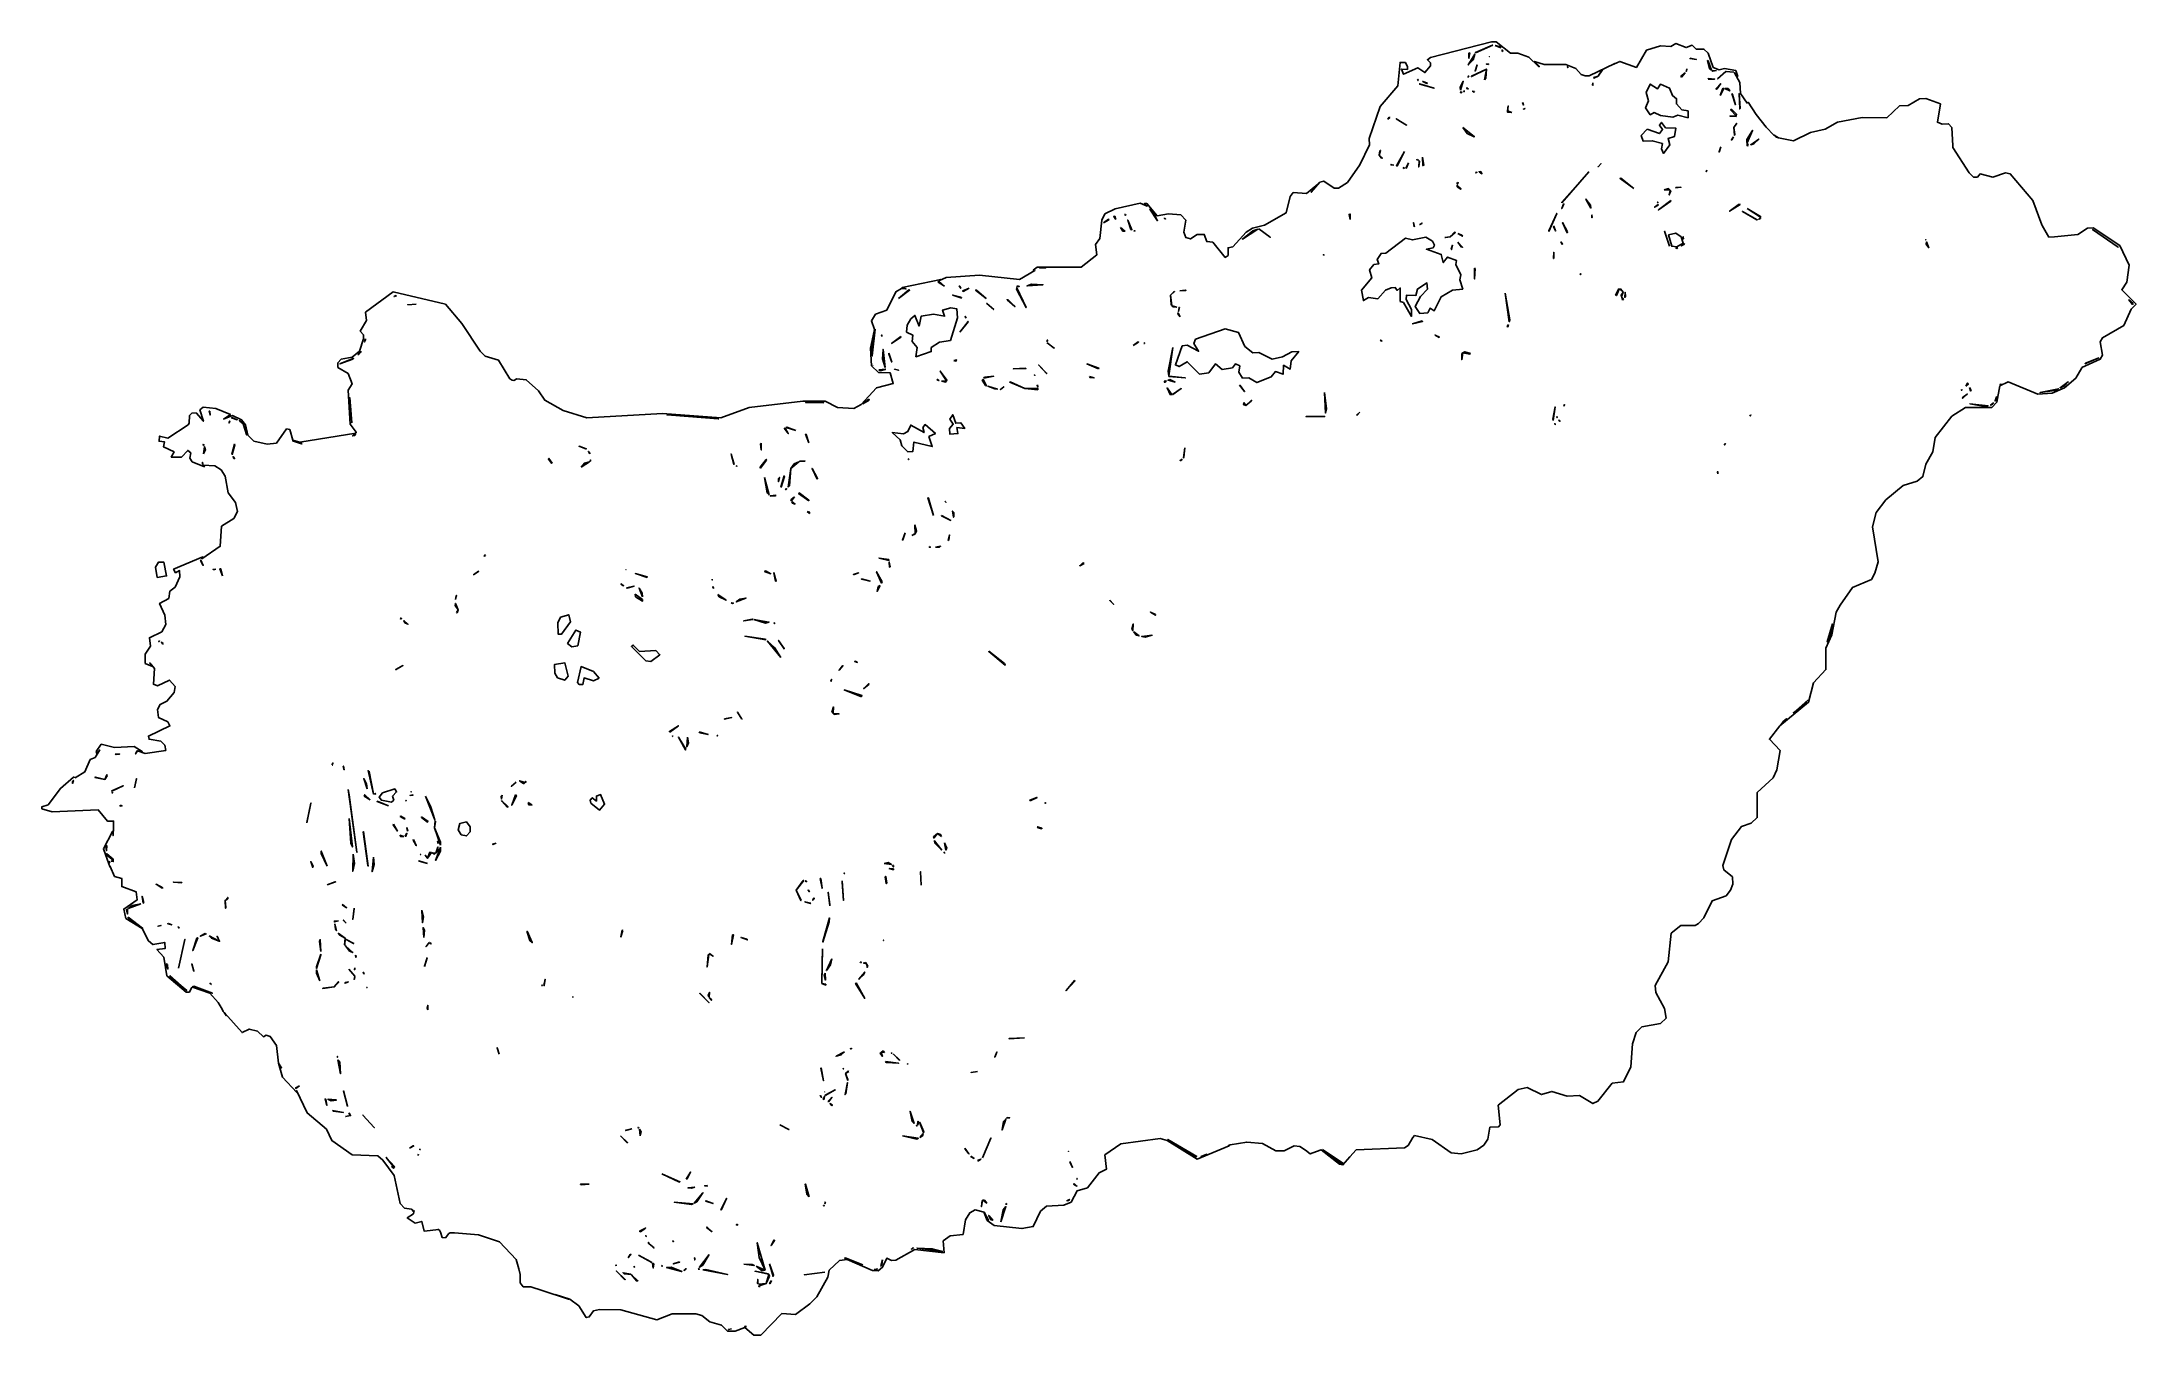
# Model space of a CAD drawing. Header units: millimetres. Extents: x 29 to 541, y 84 to 400.
import ezdxf

# ---------------------------------------------------------------- set-up
doc = ezdxf.new("R2010")
doc.units = ezdxf.units.MM
doc.layers.add('PASS_05', color=5, linetype='Continuous')

msp = doc.modelspace()

# ---------------------------------------------------------------- linework, layer by layer
at = {"layer": 'PASS_05'}
for points in [[(45.9, 198.64), (45.74, 199), (45.75, 199.04), (44.38, 202.75), (46.61, 207), (46.75, 205.97), (46.88, 207.93), (46.88, 209.5), (45.38, 209.5), (43.12, 212.25), (31.88, 211.75), (29.38, 212.5), (29.38, 213), (30.88, 213.5), (33.88, 217.5), (37.12, 220.25), (37.57, 220.12), (37.53, 220.07), (39.88, 221.5), (41.18, 224.5), (42.38, 225), (43.5, 226.9), (42.75, 225.97), (42.62, 226.5), (43.88, 228.25), (47.12, 227.5), (51.88, 227.75), (53.88, 226.5), (52.95, 226.59), (54.62, 226), (59.62, 226.75), (59.38, 228), (58.38, 229), (55.53, 229.5), (55.38, 230.25), (60.62, 232.75), (60.12, 233.75), (57.88, 234.76), (57.62, 236.75), (58.28, 238), (59.88, 238.75), (61.68, 240.88), (61.89, 242.38), (60.5, 243.95), (57.57, 242.5), (56.62, 242.91), (56.88, 246.75), (55.72, 248.12), (56.39, 247.25), (54.62, 248), (54.62, 250.25), (55.88, 252.25), (55.62, 254.25), (58.62, 255.75), (59.62, 257.5), (59.38, 259.75), (58.12, 262.65), (60.39, 263.88), (60.61, 265.62), (61.89, 266.62), (63.02, 269.12), (63, 270.65), (62, 270.15), (61.52, 271), (68.69, 274), (68.4, 273.57), (72.92, 276.62), (73.25, 281.49), (76.21, 283.38), (77.16, 285.12), (76.62, 287.25), (74.89, 289.62), (74.12, 293.75), (73.12, 295.25), (71.62, 296.25), (68.77, 296.37), (69.07, 296), (66.09, 297.25), (65.51, 298.12), (65.71, 299.38), (65, 299.99), (63.44, 298.38), (60.96, 298.38), (61.63, 299.62), (59.05, 300.88), (59.29, 302.12), (58, 302.26), (58.12, 303.5), (60.12, 303), (65.05, 306.25), (65.34, 306.62), (65.45, 308.5), (66, 309.06), (67, 309.21), (68.82, 307.12), (67.96, 309.88), (68.75, 310.57), (71.88, 310.25), (75.38, 308.75), (73.75, 307.65), (75.94, 308.5), (78.12, 307.5), (79.12, 306.25), (79.62, 303.75), (81.12, 302.25), (84.38, 301.5), (86.62, 301.75), (89.12, 305.25), (89.88, 305.08), (90.62, 302.5), (92.38, 302), (106.01, 304.22), (106.11, 304.45), (104.62, 306.41), (104.12, 314.7), (105.12, 316.25), (104.12, 318.75), (101.62, 320.25), (101.59, 321.38), (102.44, 322.25), (105.12, 322.75), (106.88, 324.25), (107.88, 327.25), (107.88, 328.25), (107.1, 329.12), (108.62, 331.75), (108.41, 333.75), (115.13, 338.75), (127.88, 335.75), (131.88, 331), (136.38, 324.25), (137.62, 323), (140.88, 322), (143.62, 317.5), (144.19, 317.12), (144.55, 317.1), (145.29, 317.5), (147.62, 317.25), (150.62, 314.54), (152.12, 312.25), (156.62, 309.75), (162.38, 308), (180.88, 309), (195.12, 308), (202.05, 310.5), (215.12, 312), (220.62, 312), (223.62, 310.5), (227.62, 310.25), (229.38, 311.25), (233.12, 315.25), (237.2, 316.38), (236.5, 318.91), (233.62, 319.03), (231.88, 320.69), (231.62, 325), (232.62, 329.5), (231.88, 331.62), (232.88, 333.25), (235.62, 334.25), (237.88, 338.75), (239.21, 339.5), (240.31, 339.43), (239.38, 339.75), (248.81, 341.75), (248.51, 341.46), (250.17, 342.25), (258.25, 342.83), (268, 341.74), (271.8, 343.97), (271.5, 343.82), (271.38, 344), (272.38, 344.75), (283.12, 344.75), (286.88, 347.75), (286.62, 350.25), (287.62, 351.75), (288.12, 356.25), (288.88, 357.75), (291.38, 359), (297.5, 360.36), (299.18, 359.6), (298.53, 360.25), (299.12, 360.25), (301.62, 357.25), (304.38, 357.75), (307.38, 357.5), (308.62, 356.25), (308.12, 353.25), (308.62, 352), (309.75, 351.64), (311.38, 352.75), (313.12, 352.75), (313.75, 351.01), (315.23, 350.88), (318.25, 347.14), (318.98, 347.62), (318.96, 349.5), (320.12, 349.75), (323.38, 353.25), (324.88, 354.25), (327.88, 355), (333.12, 358), (334.12, 362), (334.88, 363), (338.12, 362.75), (340.87, 365), (339.25, 363.03), (341.36, 365.5), (342.31, 365.75), (344.88, 364), (345.88, 364), (348.09, 365.38), (351.12, 369.75), (353.49, 374.62), (353.38, 376.14), (356.12, 384), (360.38, 389), (360.95, 394.75), (362.25, 394.69), (362.79, 393.62), (362.75, 393.02), (361.28, 393.12), (361.75, 391.84), (365.25, 393.45), (367, 392.26), (368.35, 393.88), (368.4, 394.62), (367.62, 395.38), (368.38, 395.94), (383.24, 399.75), (384.38, 399.75), (387.88, 397), (389.69, 397), (392.38, 396), (394.75, 393.77), (394.95, 393.73), (393.78, 395), (396.12, 394.25), (401.38, 394.25), (403.88, 393.25), (405.12, 391.75), (406.12, 391.5), (407.12, 391.5), (413.36, 394.5), (413.09, 394.29), (414.62, 395), (418.62, 393.5), (421.12, 397.75), (424.55, 398.75), (427, 398.6), (428.25, 399.32), (430.75, 398.34), (432.25, 398.93), (433.25, 397.97), (435.12, 398), (436.12, 397), (437.38, 393.5), (438.8, 392.93), (440.12, 393.25), (442.88, 392.75), (443.38, 391.31), (442.59, 392.16), (443.88, 389.82), (444.08, 387.12), (445.64, 384.81), (445.88, 385), (447.88, 382), (450.28, 378.91), (452.22, 377.01), (453.36, 376.36), (457, 375.55), (461.12, 377.63), (464.75, 378.46), (467.75, 380.16), (473.74, 381.25), (479.75, 381.24), (482.89, 384.12), (485, 384.24), (487.73, 385.88), (489.25, 385.93), (492.84, 384.62), (492.13, 380.12), (493.26, 379.66), (494.84, 379.75), (495.62, 378.87), (495.86, 374.34), (495.92, 373.93), (499.88, 367.75), (500.83, 366.79), (500.89, 366.75), (501.88, 366.75), (502.53, 367.5), (505.62, 366.75), (508.72, 367.75), (509.88, 367.5), (515.38, 361), (517.58, 355.11), (517.67, 354.92), (519.34, 352.07), (520.68, 352.14), (526.38, 352.75), (528.78, 354.25), (530.12, 354.33), (536.62, 350), (538.93, 345.25), (538.38, 341.06), (537.12, 339.25), (540.62, 335.75), (539.38, 334.5), (537.62, 330.5), (532.38, 327.5), (531.88, 326.5), (532.38, 323.25), (531.88, 322.28), (527.4, 320.26), (527.34, 320.19), (525.88, 317.67), (523.12, 315.25), (520.12, 314), (516.62, 313.75), (509.38, 316.75), (507.38, 315.75), (506.62, 311.77), (505.38, 310.5), (499, 310.5), (495.64, 308.38), (491.6, 303.12), (491.03, 299.62), (489.33, 296.62), (488.58, 293.62), (487.18, 292.5), (483.75, 291.41), (479.5, 287.91), (477.14, 284.88), (476.23, 281.38), (477.62, 272.81), (476.88, 270), (476.02, 268.5), (471.38, 266.5), (468.38, 262.25), (467.38, 260.5), (466.38, 255), (464.88, 251.75), (464.88, 246.5), (461.88, 243.25), (460.62, 238.5), (453.67, 232.74), (451.12, 229.5), (453.75, 226.71), (452.88, 222.01), (452, 220.05), (448.12, 216.5), (448.12, 210.35), (446.63, 209), (444.25, 208.21), (441.88, 205), (439.74, 198.62), (440, 197.58), (442.09, 195.88), (442.19, 194.12), (441.62, 192.6), (440.52, 191.25), (437.12, 190), (435.12, 185.86), (433.81, 184.5), (433, 184), (429.5, 184.01), (427.15, 182.12), (426.38, 175.12), (423.18, 169.38), (423.38, 167.62), (425.5, 163.75), (425.87, 161.38), (424.5, 160.12), (420, 159.31), (418.59, 157.88), (417.66, 155.12), (417.26, 149.5), (415.5, 145.88), (412.75, 145.51), (409.24, 141.12), (408, 140.54), (404.75, 142.49), (401.75, 142.33), (398, 143.52), (395.5, 142.73), (392, 144.48), (389.75, 143.98), (384.89, 140.12), (385.39, 135.38), (385, 134.86), (382.88, 134.75), (382.38, 131.84), (381.38, 130.35), (379.8, 129.25), (375.82, 128.25), (373.43, 128.5), (368.75, 131.8), (364.49, 132.73), (364.06, 132.24), (362.88, 130.3), (362.01, 129.75), (350.24, 129.25), (348.7, 127.56), (347, 125.56), (346.13, 125.75), (341.66, 129.22), (341.42, 129.17), (339, 128.25), (337.89, 129.17), (336.48, 130.06), (335.12, 130.25), (332.67, 129), (330.62, 128.97), (327.38, 130.75), (323.5, 131.14), (319.5, 130.47), (319.04, 130.29), (319.22, 130.25), (311.38, 127), (304.12, 131.5), (302.38, 132), (292.75, 130.73), (288.88, 128), (289.26, 124.5), (287.45, 123.62), (284.6, 120), (282.12, 119.25), (280.62, 116.5), (278.82, 115.75), (274.62, 115.5), (273.12, 114.25), (271.38, 110.5), (268.62, 110), (261.88, 110.75), (260.12, 112), (259.38, 113.85), (260.5, 112.07), (259.38, 114), (257.25, 114.56), (255.91, 113.88), (254.86, 112.12), (254.25, 108.57), (251.12, 108.25), (249.38, 107), (249.64, 104.12), (242.5, 104.91), (237.88, 102.31), (236.75, 102.19), (235.62, 102.75), (234.62, 100.56), (233.5, 99.69), (232.16, 99.75), (226, 102.48), (224.12, 102.25), (221.59, 99.88), (221.25, 98.18), (218.52, 93.38), (216.83, 91.62), (213.35, 89), (210, 89.25), (204.85, 84), (203.19, 84), (201, 85.89), (198.6, 85), (196.74, 85), (195.25, 86.44), (192.47, 87.25), (190.5, 88.81), (189, 89.19), (183.25, 89.21), (179.5, 87.7), (170.75, 90.21), (165.5, 90.25), (164, 89.89), (163, 88.45), (162.25, 88.27), (160.42, 91.12), (158.25, 92.77), (154.66, 93.89), (157.94, 92.75), (151.48, 94.89), (148.73, 95.75), (146.88, 95.75), (146.12, 96.75), (146.12, 98.84), (145.79, 100.19), (145.12, 102.5), (141.12, 106.75), (136, 108.48), (130.12, 109), (129.02, 109), (128.75, 108.84), (127.88, 107.75), (127.12, 107.82), (126.72, 109.17), (126.41, 109.59), (126.05, 109.75), (126.25, 109.82), (122.73, 109.38), (122.12, 111.75), (120.5, 111.36), (118.57, 112.62), (120.06, 113.62), (120.16, 114.11), (119.62, 114.75), (117.93, 115), (116.88, 116.13), (115.38, 123), (112.62, 126.75), (111.38, 127.75), (105.09, 128), (100.12, 131.5), (98.88, 134.25), (94.12, 138.25), (91.5, 143.7), (91.6, 143.25), (88.12, 147), (87.12, 150.43), (86.62, 154.75), (85.12, 156.88), (84.12, 157.25), (83.5, 156.85), (82, 158.21), (80, 158.74), (78.25, 157.87), (74.02, 162.61), (74.34, 162), (73.87, 162.77), (73.67, 163), (73.39, 163.57), (72.38, 165.25), (70.38, 167.5), (66.14, 168.99), (65.86, 168.83), (65.38, 167.75), (64.62, 167.75), (59.88, 171.75), (59.12, 176.25), (57.47, 178.12), (59.5, 178.43), (59.38, 179.88), (56.5, 179.34), (55.38, 180.25), (53.88, 183.25), (49.88, 185.75), (49.38, 188), (52.62, 190.25), (52.38, 192.25), (48.88, 193.5), (48.88, 195.5), (47.12, 196), (46.01, 198.4), (46.05, 198.25)], [(383.6, 398.94), (383.5, 398.96), (379.38, 397.12), (379.36, 397.08)], [(384.19, 398.83), (385.52, 398.3), (385.33, 398.62)], [(378.75, 395.38), (379.17, 396.77), (377.6, 394.12)], [(377.75, 396.98), (377.75, 395.75), (377.93, 397.07)], [(379.72, 394.12), (379.27, 392.62), (379.74, 394.13)], [(382.52, 394.36), (382.01, 394.31), (382.5, 394.23)], [(382.75, 396.12), (382.75, 396.11), (382.75, 396.13)], [(385.89, 397.42), (386, 397.47), (385.83, 397.77)], [(431.75, 395.74), (431.73, 395.66), (433.25, 395.48)], [(436.95, 392.81), (436.13, 395.12), (436.03, 395.18), (436.5, 393.17)], [(365.19, 390.62), (365.33, 390.32), (365.27, 390.59)], [(365.75, 389.45), (369.25, 388.41), (365.72, 389.52)], [(367.61, 389.65), (366.48, 390.1), (367.5, 389.62)], [(375.68, 387.92), (376.38, 390.12), (375.59, 388.62)], [(377.61, 388.18), (377.27, 388.55), (377.2, 388.38)], [(377.65, 391.38), (377.56, 391.1), (377.72, 391.43)], [(382, 393.1), (378.38, 391.38), (378.34, 391.28)], [(381.55, 390.51), (381.87, 390.88), (382, 393.1)], [(401.94, 393.62), (401.77, 393.66), (401.88, 393.47)], [(408.03, 389.72), (407.94, 389.2), (408, 389.18)], [(408.25, 391.09), (408.22, 390.93), (409.27, 391.38)], [(410.38, 392.93), (410.16, 392.88), (409.27, 391.38)], [(421.59, 385.38), (420.87, 383.62), (422, 381.95), (423, 382.5), (424.5, 381.79), (427.5, 381.39), (428.75, 381.82), (431.25, 381.22), (431.27, 382.88), (429.75, 383.14), (428.39, 384.62), (428.46, 385.88), (427.48, 386.62), (426.75, 388.44), (424.5, 389.4), (423.75, 388.27), (422, 389.43), (421.01, 387.38)], [(429.5, 391.38), (429.66, 391.17), (430.51, 392.19)], [(430.98, 393.17), (430.79, 392.53), (430.87, 392.62)], [(436.16, 390.63), (437.72, 390.68), (436.25, 390.82)], [(438.21, 392.79), (437.12, 392.67), (437.25, 392.56)], [(439.25, 389.6), (438.06, 388.29), (438.25, 388.18)], [(438.4, 390.7), (438.5, 390.71), (440.5, 392.54)], [(440.5, 392.54), (442.43, 392.34), (442.39, 392.38)], [(376.11, 387.47), (375.72, 387.58), (375.75, 387.35)], [(376.58, 387.91), (376.48, 387.58), (376.6, 387.62)], [(379.11, 387.64), (378.63, 387.68), (379, 387.51)], [(388.25, 382.49), (387.2, 382.88), (387.34, 384.12), (387.14, 382.62)], [(390.83, 384.92), (391.1, 384.32), (390.94, 384.88)], [(391.33, 383.56), (391.06, 383.36), (391.39, 383.38)], [(439.12, 386.62), (439.96, 388.38), (439.75, 388.38)], [(440.2, 388.37), (441.43, 387.78), (441, 388.35)], [(441.9, 387.16), (442.82, 384.38), (442.11, 386.88)], [(443.98, 383.46), (443.7, 387.12), (443.88, 383.38)], [(358.25, 381.35), (357.97, 380.88), (358.4, 381.32)], [(362.5, 379.45), (360, 380.99), (362.51, 379.43)], [(376.25, 378.84), (377.31, 377.38), (379, 376.54), (379.03, 376.67)], [(421.25, 378.42), (419.8, 376.88), (420.25, 375.51), (422.5, 375.62), (425, 374.92), (424.72, 373.62), (425.25, 372.51), (426.78, 374.62), (426.38, 376.12), (427.92, 376.62), (428.25, 378.72), (425.75, 378.79), (424.75, 380.1), (424.26, 379.38), (425.02, 378.38), (424.26, 377.38)], [(443, 381.55), (443.01, 381.62), (441.48, 381.62), (441.5, 381.59)], [(441.81, 383.3), (441.64, 383.12), (443.01, 381.7), (443.04, 382.12)], [(443.18, 379.87), (443.12, 379.88), (442.42, 378.87)], [(442.42, 378.87), (442.55, 376.97), (442.63, 377.12)], [(355.85, 372.12), (356.17, 373.27), (356.02, 373.12)], [(439.24, 374.12), (438.81, 372.83), (438.86, 372.88)], [(442.34, 376.56), (441.83, 375.82), (442, 375.91)], [(445.92, 374.45), (445.65, 375.12), (447, 378.13), (445.61, 375.88), (445.67, 374.38)], [(447.34, 374.88), (448.5, 376.02), (446.54, 374.64)], [(453.35, 376.36), (452.23, 377.01), (452.75, 376.49)], [(356.42, 371.38), (356.65, 371.37), (355.85, 372.12)], [(359.39, 369.62), (358.7, 369.84), (358.75, 369.72)], [(362, 372.98), (360.05, 369.52), (360.25, 369.48)], [(362.02, 368.91), (361.76, 369.04), (361.75, 368.87)], [(363, 370.25), (362.33, 368.94), (362.5, 368.96)], [(365.25, 371.06), (365.01, 370.97), (365.4, 370.91)], [(365.69, 370.62), (365.6, 370.71), (365.5, 369.24)], [(366.41, 371.62), (366.49, 369.56), (366.71, 369.62)], [(380.63, 368.12), (380.23, 368.04), (380.93, 367.55)], [(410, 370.04), (409.29, 369.27), (410.01, 370.05)], [(435.86, 368.39), (435.64, 368.11), (435.73, 368.12)], [(374.87, 365.38), (374.88, 365.04), (375.15, 365.35)], [(374.91, 364.38), (375.75, 363.76), (375.84, 363.84), (374.9, 364.73)], [(379.45, 367.88), (379.44, 367.71), (379.68, 367.92)], [(400.4, 360.49), (407, 367.99), (400.46, 360.62)], [(418, 363.94), (414.86, 366.47), (414.63, 366.38)], [(425.39, 363.62), (426.78, 363.62), (426.5, 363.93)], [(426.91, 363.48), (426.65, 362.38), (427, 363.38)], [(428.25, 364.16), (428.25, 364.13), (429.5, 364.25)], [(300.78, 358), (299.86, 358.92), (301.75, 356.09)], [(400.87, 360.12), (400.39, 359.05), (400.93, 360.19)], [(407.42, 359.88), (406.3, 361.38), (407.53, 359.17)], [(423.92, 359.88), (423.92, 360.01), (423.08, 359.38)], [(423.89, 360.62), (423.8, 360.64), (423.89, 360.47)], [(427.01, 361.04), (424, 358.74), (427.05, 360.88)], [(443.75, 360.13), (441.38, 358.38), (443.93, 360.02)], [(448, 356.27), (448.14, 356.33), (444.5, 358.34)], [(445.64, 359.04), (448.95, 356.96), (448.94, 357.12)], [(288.5, 355.57), (289.83, 356.3), (289.75, 356.5)], [(291.51, 356.35), (291.29, 357.17), (291.03, 357.12)], [(292.7, 354.43), (293.25, 353.55), (293.78, 353.56)], [(293.68, 357.59), (293.97, 357.44), (293.89, 357.62)], [(295.25, 353.98), (295.49, 353.9), (294.48, 356.26)], [(296.21, 353.62), (296.01, 353.6), (296.25, 353.6)], [(303.5, 356.68), (303.36, 356.63), (303.68, 356.53)], [(325, 353.63), (322.47, 351.62), (326.22, 354.01)], [(326.5, 354.1), (326.45, 354.09), (329.25, 352.05)], [(348.78, 356.38), (348.76, 357.69), (348.5, 357.63)], [(364.35, 354.62), (364.43, 354.65), (364.24, 355.62)], [(366.28, 355.38), (366.31, 355.52), (365.74, 355.16)], [(373.14, 352.12), (374.41, 353.2), (374.25, 353.26)], [(375.04, 352.95), (376.15, 352.3), (376, 352.58)], [(397.29, 353.45), (399.2, 357.85), (397.29, 353.62)], [(398.43, 354.62), (398.92, 353.6), (398.48, 354.74)], [(401.83, 353.38), (400.6, 355.62), (401.73, 353.14)], [(407.87, 356.88), (407.78, 357.47), (407.76, 356.81)], [(426.74, 349.87), (425.5, 353.51), (426.71, 349.88)], [(429.59, 352.12), (428.25, 353.08), (426.47, 352.62), (427.25, 349.84), (428.5, 349.69), (430.02, 350.62)], [(448.96, 356.62), (448.96, 356.78), (448.52, 356.46)], [(536.23, 349.62), (530, 353.93), (536.24, 349.62)], [(342.25, 347.7), (342.38, 347.75), (342.23, 347.79)], [(367.75, 333.6), (368.25, 334.71), (369.3, 334.12), (371, 337.52), (373.75, 339.09), (376.26, 339.38), (375.55, 341.62), (375.75, 342.88), (374.53, 345.38), (374.71, 346.38), (372.5, 347.21), (371.5, 345.88), (371, 347.84), (367.36, 349.12), (369, 349.49), (369.34, 350.12), (368.84, 351.12), (367.25, 352.11), (364, 351.41), (362.25, 351.82), (357.5, 348.16), (356.31, 348.12), (355.38, 346.62), (355.75, 345.53), (354.55, 345.38), (353.48, 344.12), (354.06, 342.12), (351.53, 339.12), (352, 336.57), (353.25, 337.32), (355.5, 337.01), (357.38, 339.12), (358.75, 339.67), (359.75, 339.75), (360.25, 339.08), (361, 339.66), (361, 336.37), (361.75, 336.09), (363.75, 332.73), (363.69, 334.38), (362.4, 336.88), (362.5, 337.89), (364.75, 337.81), (365.22, 339.38), (367.5, 340.92), (367.66, 339.38), (365.91, 337.62), (364.61, 335.12), (365.75, 333.46)], [(371.87, 352.01), (372, 351.99), (373.14, 352.12)], [(373.43, 349.12), (373.53, 349.05), (373.75, 350.08)], [(375.06, 350.88), (375.83, 349.7), (376.22, 349.62)], [(398.5, 346.83), (398.44, 348.38), (398.43, 346.88)], [(400.5, 350.26), (400.59, 350.47), (400.2, 350.9)], [(428.73, 349.45), (428.3, 349.39), (428.5, 349.32)], [(430.33, 350.51), (429.57, 349.93), (430.35, 350.38)], [(429.95, 352.21), (430.13, 351.66), (430.06, 352.12)], [(489.19, 351.38), (489.28, 351.38), (489.25, 351.46)], [(489.39, 350.38), (490, 349.49), (489.46, 350.91)], [(272.94, 344.52), (274.46, 344.55), (273, 344.55)], [(379.13, 344.47), (379.15, 341.88), (379.26, 344.38)], [(405.13, 343.04), (404.91, 343.15), (405, 342.94)], [(115.75, 337.83), (115.34, 337.55), (115.9, 337.71)], [(238.5, 337.07), (241.22, 339.12), (241.02, 339.19)], [(249.75, 340.12), (248.38, 341.33), (248.17, 341.12)], [(253.93, 337.15), (253.75, 337.45), (251.75, 337.92)], [(253.5, 340.12), (253.32, 340.12), (253.71, 339.58)], [(255.75, 339.63), (254.17, 338.94), (254.25, 338.83)], [(257.5, 339.1), (257.32, 339.16), (259.89, 337.12)], [(267.28, 339.38), (269.65, 334.88), (267.37, 339.72)], [(267.5, 340.2), (267.44, 339.99), (267.96, 340.03)], [(271, 340.6), (269.88, 340.17), (273.75, 340.45)], [(304.92, 337.88), (305.9, 338.78), (305.75, 338.76)], [(305.05, 335.62), (305.24, 335.38), (304.92, 337.88)], [(307.16, 338.95), (308.64, 339.05), (308.5, 339.13)], [(386.57, 338.38), (387.61, 331.42), (387.74, 331.88)], [(413.56, 337.89), (413.75, 337.81), (414.46, 339.39), (414.24, 339.38)], [(415.39, 338.62), (414.75, 339.42), (414.59, 339.4)], [(414.94, 337.88), (415.03, 337.54), (415.39, 338.62)], [(416.01, 337.62), (415.89, 338.62), (415.8, 337.37)], [(120.75, 335.74), (118.68, 335.57), (118.75, 335.51)], [(247, 333.27), (244, 332.76), (243.5, 330.36), (242.5, 332.97), (241.5, 332.12), (240.62, 330.62), (240.48, 328.88), (242.03, 328.12), (241.84, 326.62), (243.04, 325.12), (242.73, 322.88), (246.47, 324.12), (246.49, 325.12), (248.5, 326.43), (251.17, 326.88), (252.87, 332.38), (252.75, 334.56), (251.25, 334.82), (249.25, 334.26), (249.75, 332.76)], [(255.04, 332.26), (254.77, 332.74), (254.73, 332.62)], [(261.75, 334.44), (260.03, 335.88), (261.76, 334.4)], [(265.25, 336.74), (265.02, 336.78), (266.92, 335.12)], [(306.48, 335.01), (305.32, 335.27), (305.5, 335.04)], [(307.25, 332.61), (306.75, 333.57), (306.71, 333.38)], [(307.08, 334.88), (306.98, 334.9), (306.82, 333.96)], [(415.25, 336.7), (415.48, 336.99), (415.07, 337.38)], [(539.87, 335.88), (538.84, 336.75), (539.75, 335.65)], [(108.38, 327.24), (108.17, 326.48), (108.41, 327.12)], [(232.79, 329.62), (231.99, 324.38), (232.08, 323.07)], [(234.43, 327.82), (234.39, 328.21), (234.34, 328.12)], [(239.05, 327.78), (236.81, 326.12), (239.05, 327.62)], [(253.48, 328.88), (255.53, 331.38), (255.47, 331.48)], [(329.75, 322.31), (326.5, 323.89), (325, 323.83), (323.08, 325.38), (321.5, 328.76), (318.25, 329.66), (311, 327.13), (310.59, 326.12), (311.75, 324.2), (309, 325.73), (307.75, 325.52), (306.1, 320.88), (307, 320.49), (309, 321.64), (312, 318.66), (314.25, 318.96), (315.86, 321.12), (317.5, 319.8), (320, 320.15), (320.75, 321.14), (321.8, 320.62), (321.57, 319.12), (322.5, 317.66), (324, 317.74), (326, 316.58), (329.5, 318), (330.5, 319.27), (332.36, 318.62), (332.5, 320.8), (334.11, 319.88), (334.36, 321.88), (336.21, 324.12), (334.5, 324.08), (332.25, 322.82)], [(366.3, 331.62), (364, 330.94), (366.45, 331.52)], [(370.53, 327.64), (369.5, 328.18), (370.5, 327.6)], [(387.4, 330.72), (387.11, 330.24), (387.25, 330.19)], [(105.56, 322.52), (102.15, 321.12), (105.25, 322.26)], [(107.32, 324.24), (106.56, 323.36), (107.18, 323.88)], [(235.2, 320.24), (234.75, 324.65), (234.6, 322.38)], [(236.13, 323.73), (236.1, 323.62), (236.85, 321.59)], [(252.01, 321.98), (252.5, 321.77), (252.69, 322.09)], [(274.95, 326.92), (274.75, 326.92), (274.75, 326.57)], [(274.75, 326.29), (274.75, 326.26), (276.5, 325)], [(295.75, 325.65), (297.1, 326.44), (297, 326.48)], [(298.4, 326.13), (298.5, 326.1), (298.6, 326.27)], [(305.44, 325.12), (304.29, 319.38), (304.48, 318.21)], [(356.54, 326.7), (356.17, 326.93), (356.25, 326.73)], [(376, 323.67), (376, 322.15), (376.24, 323.81)], [(378.16, 323.64), (376.75, 324.11), (376.3, 323.85), (378, 323.48)], [(528.13, 321.16), (531.5, 322.58), (528.25, 321.3)], [(232.23, 320.92), (232.23, 320.88), (232.24, 320.87)], [(233.7, 319.66), (234, 319.4), (235.25, 319.76), (235.24, 319.87)], [(237.49, 319.86), (237.5, 319.84), (238.5, 319.58)], [(247.97, 317.43), (248.03, 317.12), (248.36, 317.05)], [(250.21, 316.99), (250.3, 317.12), (248.67, 319.38)], [(259.16, 317.42), (258.94, 317.12), (259.75, 315.88), (259.99, 315.8)], [(259.5, 317.89), (259.34, 317.68), (261.73, 318.12)], [(269.5, 320.06), (266.5, 319.9), (269.59, 319.98)], [(271.75, 318.31), (271.81, 318.34), (271.66, 318.41)], [(274.7, 318.73), (274.64, 318.88), (272.7, 320.88)], [(287.31, 319.96), (287.38, 320.12), (284.49, 321.12)], [(285.1, 318.08), (285.25, 317.79), (286.25, 317.71)], [(303.37, 316.88), (303.48, 316.61), (303.81, 317.01)], [(304.75, 317.28), (304.31, 317.15), (306, 316.7)], [(304.49, 318.12), (304.5, 318.08), (308.5, 317.7)], [(104.54, 312.88), (105, 306.77), (104.55, 312.9)], [(231.25, 312.52), (229.77, 311.41), (231.33, 312.31)], [(248.97, 316.91), (250, 316.67), (250.14, 316.88)], [(262, 315.05), (262.65, 314.98), (260.32, 315.67)], [(263.5, 314.88), (264.2, 315.53), (263.38, 314.89)], [(269.31, 315.12), (265.75, 316.73), (265.67, 316.67)], [(272.5, 314.76), (272.51, 315.12), (269.31, 315.12)], [(272.53, 315.88), (272.33, 315.9), (272.52, 315.52)], [(305.19, 313.65), (304.07, 315.26), (304.78, 313.62)], [(305.5, 313.66), (307.51, 315.12), (305.4, 313.66)], [(321.78, 315.9), (322.99, 314.38), (321.94, 315.88)], [(324.67, 312.12), (324.71, 312.27), (323.25, 310.99)], [(342.5, 314.13), (342.72, 309.12), (342.97, 310.12)], [(498, 314.69), (498.15, 314.82), (497.92, 314.75)], [(498.12, 312.88), (498.29, 312.75), (499.41, 313.77)], [(499.09, 315.67), (499.63, 316.15), (499.5, 316.44)], [(499.99, 315.36), (500.22, 314.53), (500.33, 314.62)], [(506.25, 312.12), (506.51, 313.12), (506.19, 312.06)], [(507.38, 316), (507.63, 316.21), (507.42, 316.12)], [(517.25, 314.12), (520.7, 314.62), (521.64, 315.08), (517.19, 314.14)], [(523.26, 315.88), (524.04, 316.74), (522.06, 315.29)], [(70.39, 309.62), (70.22, 309.62), (70.43, 308.65)], [(75.07, 306.88), (75.09, 306.71), (75.23, 307.15)], [(75.75, 308.01), (75.69, 307.92), (77.05, 307.48)], [(77.75, 307.19), (77.6, 307.25), (78.5, 306.52)], [(194.6, 307.72), (182, 308.69), (194.5, 307.69)], [(216, 311.7), (215.86, 311.68), (220.25, 311.66)], [(252.75, 305.6), (254.65, 305.38), (253.75, 306.72), (252.47, 306.62), (251.75, 308.73), (251, 307.66), (251.85, 306.38), (250.93, 305.38), (251, 303.99), (253, 304.12)], [(322.79, 311.73), (322.75, 311.2), (323.25, 310.99)], [(342.53, 308.37), (338, 308.27), (342.5, 308.25)], [(351.1, 309.38), (350.35, 308.66), (350.5, 308.6)], [(398.33, 307.33), (398.79, 310.62), (398.21, 307.62)], [(399.27, 308.26), (399.19, 308.12), (399.26, 308.04)], [(400, 307.12), (399.73, 307.39), (399.95, 307.09)], [(401.12, 311.12), (401.12, 311.18), (400.93, 310.88)], [(446.32, 308.39), (446.57, 308.65), (446.52, 308.62)], [(503.75, 310.74), (504.5, 310.91), (500.06, 311.38)], [(505.38, 311.12), (505.8, 311.61), (505.11, 311.06)], [(79.31, 303.88), (79.39, 303.78), (78.5, 306.52)], [(92.89, 301.67), (90.56, 302.38), (92.75, 301.64)], [(105.95, 304.09), (105.21, 303.55), (105.75, 303.63)], [(204.97, 301.8), (204.83, 301.62), (205, 300.12)], [(210.85, 305.47), (210.64, 305.38), (211.59, 304.12)], [(213.42, 304.83), (211.25, 305.65), (211.05, 305.56)], [(216.64, 301.88), (215.97, 303.88), (215.81, 303.94)], [(239.75, 304.07), (236.96, 304.38), (238.9, 302.62), (239.32, 301.12), (240.81, 299.62), (242, 299.78), (242.25, 302.05), (246.75, 300.94), (245.92, 303.38), (247.51, 304.12), (245, 306.3), (244.43, 305.62), (244.75, 304.36), (241.5, 306.19), (240.79, 304.62)], [(398.75, 306.32), (398.86, 306.4), (398.68, 306.5)], [(440.07, 301.26), (440.38, 301.69), (440.1, 301.38)], [(68.57, 296.62), (68.63, 296.55), (68.62, 297.11)], [(68.96, 301.24), (68.92, 301.38), (68.7, 301.47)], [(68.86, 299.17), (69.31, 300.12), (69.06, 300.91)], [(75.78, 299.12), (75.83, 299.02), (76.44, 301.38), (76.38, 301.49)], [(76.25, 298.07), (76.4, 298.02), (76.06, 298.51)], [(153.97, 296.87), (153.15, 298.04), (153.04, 297.88), (153.75, 296.92)], [(162.34, 300.32), (162.25, 300.43), (160.5, 301.01)], [(161, 295.94), (163.05, 297.22), (161.81, 296.88)], [(163.15, 299.2), (163.14, 299.38), (162.79, 299.78)], [(163.25, 297.34), (163.31, 297.38), (163.28, 297.7)], [(198.31, 296.62), (198.37, 296.58), (197.62, 299.12)], [(206.31, 297.62), (206.22, 297.79), (204.71, 295.88), (204.78, 295.71)], [(213, 296.75), (212.18, 295.62), (214.18, 297.22)], [(214.5, 297.35), (214.33, 297.28), (215.66, 297.38)], [(240.88, 297.88), (240.9, 297.76), (241.01, 297.93)], [(307.78, 297.86), (307.22, 297.56), (307.5, 297.51)], [(308.37, 300.62), (308.03, 298.18), (308.18, 298.38)], [(199, 296.11), (199.05, 296.14), (198.87, 296.21)], [(205.79, 293.38), (206.42, 289.62), (206.92, 289.14)], [(209.18, 293.12), (209.22, 292.37), (209.44, 293.4)], [(210.67, 293.62), (210.58, 293.77), (209.8, 291.12), (209.89, 291.07)], [(211.53, 291), (211.88, 291.38), (212.18, 295.62)], [(218.62, 292.98), (218.76, 293.12), (217.41, 295.62)], [(438.54, 294.27), (438.48, 294.85), (438.43, 294.62)], [(207.19, 288.88), (207.25, 288.83), (208.5, 288.92), (208.54, 289.09)], [(210.84, 290.52), (211, 290.42), (211.22, 290.66)], [(213.11, 288.66), (212.25, 287.93), (212.34, 287.72)], [(212.44, 287.5), (212.6, 287.12), (213.26, 286.92)], [(216.61, 287.7), (216.6, 287.88), (214.25, 289.62), (214.1, 289.49)], [(247.05, 284.12), (245.8, 288.38), (245.69, 288.46)], [(249.8, 287.63), (250.05, 287.36), (249.84, 287.62)], [(216.19, 285.05), (216.75, 284.62), (216.74, 284.93)], [(242.54, 279.66), (242.88, 280.38), (242.5, 281.78)], [(249, 284.09), (249, 284.06), (251.25, 282.9)], [(252, 283.75), (252, 284.81), (251.71, 285.19), (251.94, 283.68)], [(240.13, 279.88), (239.46, 278.12), (239.53, 278.16)], [(241.78, 279.24), (242.5, 279.58), (242.52, 279.61)], [(246.03, 276.54), (246.03, 276.38), (246.27, 276.38)], [(247.5, 276.39), (248.5, 276.4), (248.76, 276.6)], [(250.64, 278.02), (250.75, 278.1), (250.98, 279.38)], [(57.5, 269.01), (57.12, 271.5), (57.88, 272.75), (59.12, 272.73), (59.83, 269.38)], [(68.09, 273.12), (68.75, 271.93), (68.17, 273.24)], [(71.25, 270.83), (71.75, 270.99), (71.16, 270.94)], [(73.46, 269.38), (73.04, 271.12), (72.83, 271.1)], [(137.71, 274.38), (137.56, 274.5), (137.31, 274.2)], [(236.1, 273.38), (233.75, 273.7), (236.15, 273.14)], [(236.5, 271.59), (236.25, 272.73), (236.27, 271.5)], [(283.84, 272.39), (283.5, 272.52), (282.75, 271.83)], [(136, 270.43), (136, 270.49), (134.75, 269.66)], [(170.78, 267.47), (170.75, 267.38), (171.4, 266.95)], [(172, 270.87), (172, 270.87), (171.99, 270.85)], [(172.13, 266.48), (172.25, 266.4), (173.95, 266.88)], [(177.15, 268.99), (177.14, 269.12), (174.25, 269.92)], [(175.97, 264.25), (175.94, 265.12), (175.18, 266.38)], [(193.04, 268.57), (193, 268.54), (193.02, 268.35)], [(193.16, 266.8), (193.17, 266.62), (193.35, 266.36)], [(206, 270.58), (205.82, 270.42), (207.3, 269.88)], [(208.47, 268.08), (208.65, 268.12), (208.07, 270.12)], [(227.52, 269.62), (228.75, 270.1), (227.53, 269.67)], [(229.5, 268.55), (231.55, 268.12), (229.47, 268.61)], [(234.51, 267.88), (233.15, 270.38), (234.36, 267.61)], [(234.05, 267.04), (233.5, 266.76), (233.25, 265.58)], [(131.02, 261.12), (130.33, 262.65), (130.3, 262.12)], [(130.38, 263.61), (130.59, 264.61), (130.41, 264.12)], [(130.61, 260.4), (130.76, 260.38), (131.02, 261.12)], [(174.18, 264.91), (174.25, 264.26), (176, 263.22), (175.99, 263.6)], [(194.4, 264.79), (194.75, 264.26), (196.42, 263.44)], [(197.68, 262.82), (198, 262.66), (198.2, 262.74)], [(199.75, 263.71), (198.9, 263.01), (201.25, 263.95)], [(290.1, 263.43), (290.09, 263.38), (291, 262.45)], [(116.96, 258.82), (117.17, 258.95), (117, 259.1)], [(118.01, 257.88), (118.75, 257.58), (117.75, 258.46)], [(155.36, 257.88), (155.44, 255.12), (156.25, 255.15), (158.46, 258.12), (158, 259.88), (156, 259.27)], [(160.25, 252.28), (160.89, 255.62), (159.75, 256.12), (157.73, 252.88), (158.75, 252.03)], [(202.75, 258.77), (200.73, 258.38), (202.93, 258.74)], [(203.17, 258.7), (206, 257.86), (206.85, 258.08)], [(208.25, 257.84), (208.1, 257.87), (208.3, 257.74)], [(295.44, 256.38), (295.69, 256.03), (295.79, 257.62)], [(296.5, 254.91), (297.23, 254.73), (295.94, 255.69)], [(301.25, 259.94), (300, 260.54), (301.22, 259.75)], [(466.01, 255), (466.51, 257.64), (465.22, 253.25)], [(58, 253.54), (57.89, 253.35), (58.1, 253.47)], [(58.98, 252.88), (58.55, 253.16), (58.92, 252.7)], [(175.25, 250.91), (173.75, 252.46), (173.28, 252.12), (176.85, 248.62), (178, 248.47), (180.25, 250.12), (179.25, 251.15)], [(206.14, 253.78), (206, 253.91), (201, 254.63)], [(209.75, 249.47), (208.25, 251.88), (206.5, 253.46)], [(210.62, 251.62), (209.2, 253.62), (210.58, 251.54)], [(260.53, 250.95), (260.58, 250.88), (264.5, 247.56), (264.39, 247.94)], [(298.75, 254.37), (300.42, 254.88), (297.88, 254.58)], [(115.71, 246.43), (117.5, 247.48), (115.75, 246.55)], [(155.25, 244.48), (157, 243.88), (157.82, 244.88), (157.06, 248.12), (154.5, 247.72), (154.59, 245.62)], [(165.45, 244.38), (164, 246), (161, 247.23), (160.17, 243.38), (160.5, 242.88), (161.46, 242.88), (161.75, 244.44), (164, 243.71)], [(224.81, 247.38), (223.99, 246.35), (224.92, 247.41)], [(228, 248.54), (227.8, 248.47), (228.45, 248.25)], [(222, 243.88), (222.02, 243.62), (222.17, 244.08)], [(229.5, 239.86), (229.56, 240.13), (225.25, 241.51)], [(229.99, 241.84), (230, 241.88), (229.99, 241.88)], [(231.25, 242.85), (231.22, 243.07), (230.03, 241.91)], [(200.24, 234.35), (200.27, 234.38), (199.16, 236.12)], [(222.22, 236.12), (222.51, 235.81), (222.64, 237.38)], [(222.75, 235.55), (224, 235.67), (222.65, 235.66)], [(459.27, 237.62), (460.5, 239.02), (456.97, 235.96)], [(182.67, 231.25), (184.75, 232.77), (182.58, 231.38)], [(183.44, 230.12), (183.29, 230.28), (183.39, 230.12)], [(189.86, 231.32), (190, 231.09), (192, 230.65)], [(194.16, 230.35), (194.25, 230.29), (194.31, 230.43)], [(196, 234.44), (195.99, 234.4), (197.75, 234.79)], [(453.96, 233.12), (455.25, 234.48), (454.56, 233.88)], [(47.24, 225.84), (47.5, 225.77), (48.36, 225.88)], [(52.62, 226.62), (52.25, 225.9), (52.72, 226.62)], [(186.6, 227.09), (184.75, 230.03), (186.5, 226.86)], [(186.98, 229.96), (186.81, 227.61), (187.22, 228.62)], [(44.75, 219.69), (42.5, 220.19), (42.31, 220.12)], [(45.34, 220.59), (45.25, 220.8), (44.75, 219.69)], [(52.02, 217.62), (52.51, 219.88), (52.49, 219.86)], [(100.25, 223.12), (100.32, 223.12), (100.25, 223.12)], [(100.33, 223.62), (100.27, 223.26), (100.44, 223.65)], [(102.91, 222.89), (103.2, 222.03), (103.04, 222.88)], [(108.75, 217.38), (108.61, 218.62), (107.96, 219.88)], [(110.37, 216.12), (109.28, 221.62), (109, 221.83), (110.35, 216.09)], [(36.85, 219.12), (36.82, 218.71), (37.06, 219.42)], [(46.45, 216.88), (46.46, 216.77), (49.25, 218.12)], [(46.5, 216.39), (46.67, 216.43), (46.49, 216.5)], [(104.11, 217.24), (106.29, 201.88), (104.37, 215.88)], [(109.5, 214.7), (108.2, 215.94), (108.08, 215.62)], [(110.7, 215.98), (110.8, 216.27), (110.66, 216.12)], [(114.98, 215.62), (115.97, 216.62), (115.5, 217.35), (112.54, 216.38), (111.69, 215.38), (112.25, 214.61), (114.75, 214.09), (115.26, 214.62)], [(119.97, 215.88), (119.25, 215.77), (119.98, 215.84)], [(119.57, 216.67), (119.5, 216.69), (119.45, 216.65)], [(123, 215.62), (125.29, 209.8), (124.32, 212.88)], [(141.72, 215.83), (141.51, 215.62), (141.58, 214.86)], [(145.16, 219.02), (145, 218.96), (144, 218)], [(145, 215.89), (144.06, 213.38), (145.2, 215.77)], [(147, 218.63), (147.36, 218.89), (146, 219.34)], [(147.5, 219), (147.48, 219.18), (147.43, 218.95)], [(163.38, 213.88), (165.5, 212.16), (166.75, 213.62), (165.75, 215.96), (164.74, 215.62), (164.75, 214.4), (163.75, 215.2), (163.25, 214.62)], [(270.64, 214.42), (272.34, 215.23), (272.25, 215.29), (270.58, 214.62)], [(48.5, 213.35), (48.45, 213.15), (48.97, 213.22)], [(94.04, 209.08), (95.04, 213.88), (94.03, 209.12)], [(104.37, 210.12), (104.78, 204.12), (105.18, 203.19)], [(114, 213.21), (111.23, 214.35), (111.25, 214.28)], [(118.01, 209.95), (117.97, 210.12), (117, 210.69), (116.84, 210.66)], [(118.22, 214.54), (118.25, 214.42), (118.32, 214.52)], [(122.03, 210.56), (122.03, 210.38), (123.5, 209.26), (123.64, 209.37)], [(141.61, 214.56), (141.63, 214.38), (143, 212.92), (143.17, 212.99)], [(148.08, 214.02), (148.25, 213.5), (149, 213.47)], [(274.39, 213.77), (274.45, 213.88), (274.29, 213.97)], [(107.84, 206.88), (108.96, 198.62), (109.03, 198.52), (107.86, 206.96)], [(115.18, 208.76), (115.16, 208.62), (116.15, 207.06)], [(116.75, 206.1), (117, 205.71), (117.7, 205.77)], [(118.08, 205.8), (118.25, 205.82), (118.48, 206.52)], [(118.65, 207.04), (118.68, 207.12), (118.5, 207.89)], [(120.08, 204.97), (120.04, 204.88), (120.75, 203.51)], [(125.36, 209.59), (125.25, 207.88), (125.43, 209.38)], [(126.68, 203.62), (126.68, 204.38), (125.25, 207.88)], [(126.12, 204.07), (126.13, 204.38), (125.97, 204.57)], [(133.94, 208.12), (133, 209.32), (131.38, 208.88), (131.03, 207.38), (131.75, 206.16), (133, 205.87), (133.92, 206.88)], [(248, 206.44), (247.04, 205.62), (247.1, 205.35)], [(249.08, 202.39), (247.25, 204.71), (247.38, 204.12)], [(248.97, 205.71), (248.75, 206.19), (248, 206.44)], [(273.46, 207.74), (272.44, 208.11), (272.57, 207.88), (273.45, 207.62)], [(45, 203.39), (45.13, 202.26), (45.23, 203.51)], [(45.25, 201.19), (46.77, 199.93), (46.75, 200.22), (45.21, 201.51)], [(45.75, 199.56), (45.82, 199.24), (45.96, 199.62)], [(46.25, 199.7), (46.8, 199.62), (46.78, 199.86)], [(95.61, 198.51), (95.03, 199.62), (95.5, 198.2)], [(99, 198.5), (97.56, 202.16), (97.54, 201.62)], [(105.38, 201.45), (105.25, 197.27), (105.66, 199.12)], [(110.32, 200.66), (110, 197.17), (110.52, 198.88)], [(123.5, 199.13), (121.42, 199.8), (121.5, 199.69)], [(121.75, 201.37), (121.75, 201.33), (121.88, 201.34)], [(123, 201.14), (122.98, 201.15), (123.5, 200.45)], [(124.09, 201.88), (123.5, 200.45), (124.47, 201.81)], [(124.65, 201.78), (125.25, 201.46), (125.45, 201.64)], [(126.68, 203.14), (125.5, 199.9), (126.67, 202.12)], [(125.53, 201.71), (126, 202.12), (126.06, 203.14)], [(140.31, 204.12), (139.44, 203.87), (139.5, 203.75)], [(249.83, 201.86), (249.6, 201.85), (249.75, 201.69)], [(249.69, 204.16), (250.08, 202.43), (250.29, 202.88)], [(63.56, 194.4), (63.5, 194.52), (61.5, 194.62)], [(99, 193.94), (101.09, 194.67), (101, 194.71)], [(215.4, 194.97), (215.25, 195.01), (213.53, 192.62)], [(215.75, 194.89), (216.02, 194.68), (216, 194.84)], [(219.5, 195.48), (219.39, 195.48), (219.85, 193.12)], [(224.78, 194.89), (224.71, 194.62), (225.1, 190.12)], [(225.41, 196.72), (225.25, 196.83), (225.23, 196.74)], [(235, 199.16), (236.75, 198.93), (236, 199.37)], [(235.25, 195.88), (235.52, 194.26), (235.61, 194.38), (235.4, 195.99)], [(237.26, 197.88), (236.25, 197.92), (237.25, 197.64)], [(237.07, 198.75), (237.27, 198.31), (237.29, 198.62)], [(244.01, 193.82), (244.03, 193.88), (243.87, 197.12)], [(53.53, 189.26), (51.45, 188.88), (50.4, 188.13)], [(54.25, 189.52), (53.82, 191.12), (54.14, 189.48)], [(58.75, 193.11), (58.88, 193.19), (57.25, 194.1)], [(74.76, 190.55), (74.75, 190.87), (74.09, 190.12)], [(74.27, 188.38), (74.09, 190.12), (74.2, 188.23)], [(214.7, 190.12), (213.53, 192.62), (214.68, 190.12)], [(217.08, 189.46), (215.64, 189.8), (217, 189.35)], [(216.42, 192.7), (216.43, 192.62), (216.74, 192.26)], [(217.84, 190.73), (217.58, 190.16), (217.91, 190.62)], [(221.75, 188.83), (221.76, 189.12), (221.34, 192.12)], [(50.25, 188.02), (50, 187.84), (50.25, 186.79)], [(50.43, 186.02), (50.47, 185.88), (53.96, 183.38)], [(60.25, 184.46), (60.11, 184.43), (61.07, 184.18)], [(101.75, 185.17), (100.75, 185.08), (100.78, 184.89)], [(100.85, 184.4), (101.04, 183.12), (101.28, 182.77)], [(102.66, 189.02), (103.75, 188.34), (102.75, 189.11)], [(103.63, 184.62), (103, 185.29), (102.94, 185.28)], [(105.6, 188.21), (105.25, 185.49), (105.65, 188.12)], [(122.13, 187.73), (122.09, 187.62), (122.33, 184.7), (122.52, 186.12)], [(220.05, 180.12), (220.04, 179.98), (221.57, 184.88), (221.62, 185.87)], [(57.75, 183.85), (57.72, 183.82), (58.46, 184.03)], [(62.73, 183.62), (62.63, 183.66), (62.85, 183.38)], [(62.75, 173.62), (64.3, 180.62), (62.75, 173.62)], [(67.18, 180.88), (66.21, 177.88), (67.42, 181.01)], [(69.25, 182.05), (68.05, 181.37), (69.44, 181.94)], [(70.25, 181.5), (70.79, 180.88), (72.69, 180.15)], [(72.74, 180.13), (72.75, 180.12), (72.14, 181.38)], [(97.45, 177.65), (97.33, 180.58), (97.17, 180.12)], [(101.74, 182.12), (102.08, 181.62), (103.43, 180.88)], [(103.25, 179.29), (103.34, 179.17), (103.43, 180.88)], [(103.47, 179.01), (104.5, 177.71), (105.25, 177.39)], [(105.48, 179.65), (103.65, 180.62), (105.5, 179.6)], [(122.63, 181.1), (122.82, 182.88), (122.43, 183.52)], [(123.95, 179.86), (123.92, 179.88), (123.18, 178.88)], [(124.36, 179.47), (124.4, 179.62), (124.12, 179.77)], [(147.82, 182.38), (148.5, 180.33), (149.08, 179.82), (147.82, 182.61)], [(171.23, 182.76), (171, 182.85), (170.75, 181.22)], [(198, 181.77), (197.76, 179.38), (198.22, 181.7)], [(201.5, 180.68), (200.08, 181.12), (201.63, 180.5)], [(234.83, 180.37), (234.9, 180.38), (234.86, 180.46)], [(60.04, 174.45), (59.75, 174.62), (60.14, 173.37)], [(66.46, 172.88), (66.49, 172.85), (65.95, 174.62)], [(97.48, 177.02), (96.38, 173.88), (96.39, 173.54), (97.48, 176.88)], [(105.95, 176.75), (106.05, 176.23), (106.09, 176.62)], [(122.81, 174.02), (123.41, 176.13), (122.77, 174.12)], [(192.06, 176.88), (191.75, 173.9), (192.21, 176.97)], [(192.5, 177.15), (192.35, 177.06), (193.25, 176.52)], [(219.98, 178.32), (219.84, 174.88), (219.8, 169.88)], [(222.24, 175.88), (220.89, 173.01), (221.92, 174.38)], [(229.12, 175.14), (229.25, 174.98), (229.43, 174.94)], [(230.5, 175.01), (229.97, 174.82), (230.68, 174.66)], [(230.97, 174.12), (230.76, 174.53), (230.81, 173.78)], [(60.62, 171.81), (60.75, 171.38), (64.75, 168.17)], [(66.5, 169.21), (66.14, 169), (71, 167.46)], [(70.75, 169.63), (70.75, 169.63), (70.38, 169.9)], [(97.22, 170.48), (96.4, 173.16), (96.43, 172.38)], [(97.94, 168.74), (98, 168.59), (100.75, 169.02)], [(101.81, 170.13), (101.75, 170.29), (100.75, 169.02)], [(104.23, 170.28), (103.42, 170.12), (103.38, 169.93)], [(104.27, 173.38), (105.75, 171.63), (105.75, 171.63)], [(105.75, 171.59), (105.57, 170.83), (105.69, 170.88)], [(105.79, 173.65), (105.69, 173.26), (105.75, 173.25)], [(107.85, 172.38), (108.03, 172.17), (107.81, 172.59)], [(108.64, 168.88), (108.75, 168.85), (108.72, 168.95)], [(151.61, 169.33), (151.46, 169.45), (151.5, 169.32)], [(151.88, 169.34), (152, 169.35), (152.24, 170.88), (152.21, 170.88)], [(220.74, 169.68), (219.8, 169.88), (220.75, 169.46)], [(220.61, 172.41), (220.36, 171.88), (220.69, 170.67)], [(228.13, 170), (228.03, 169.88), (230.25, 166.19)], [(229.87, 171.88), (230.24, 172.64), (228.83, 170.87)], [(281.63, 170.48), (281.5, 170.58), (279.4, 168.12)], [(123.56, 163.44), (123.56, 164.55), (123.47, 163.88)], [(159.05, 166.6), (159, 166.61), (159, 166.5)], [(190, 167.38), (192.25, 165.15), (190.01, 167.47)], [(192.26, 166.55), (192.37, 167.67), (192.03, 166.88)], [(192.95, 165.88), (192.39, 166.37), (192.83, 165.74)], [(141.01, 152.62), (140.5, 154.15), (140.49, 154.12)], [(227, 154.03), (226.77, 153.91), (227, 153.92)], [(235.08, 153.04), (234.75, 153.39), (234.37, 153.11)], [(269.25, 156.59), (265.5, 156.39), (265.49, 156.38)], [(87.75, 149.24), (87.91, 149.26), (87.12, 150.43)], [(101.62, 151.96), (101.5, 152.03), (101.53, 151.86)], [(101.64, 151.23), (102.25, 147.8), (102.12, 150.62)], [(219.5, 149.16), (220.15, 146.12), (219.59, 149.25)], [(225.32, 153.17), (223.25, 152.1), (224.5, 152.43)], [(225.17, 148.99), (224.98, 149.09), (225, 149.04)], [(226.39, 148.38), (226.2, 148.47), (225.58, 147.88)], [(234.23, 153), (234.05, 152.88), (234.58, 152.04)], [(235.34, 150.82), (235.5, 150.56), (238.5, 150.36)], [(236.96, 152.85), (236.93, 152.88), (236.73, 152.87)], [(238.7, 151.03), (238.75, 151.18), (237.27, 152.56)], [(240.82, 150.26), (240.75, 150.27), (240.69, 150.22)], [(257.75, 148.4), (256.25, 148.16), (256.22, 148.13)], [(262.05, 151.88), (262.52, 153.12), (262.01, 151.86)], [(92.25, 144.83), (91.33, 144.38), (91.38, 144.19)], [(104, 139.85), (102.97, 143.62), (103.98, 139.88)], [(220.46, 143.35), (220.49, 143.38), (220.49, 143.39)], [(220.58, 142.53), (223.07, 143.88), (220.63, 142.62)], [(225.65, 142.88), (226.03, 145.66), (225.46, 142.71)], [(226.1, 146.19), (226.12, 146.38), (225.58, 147.88)], [(98.68, 141.64), (98.5, 141.66), (98.97, 140.12)], [(100, 141.21), (101.26, 141.37), (101.25, 141.41), (99.21, 141.59)], [(100.33, 138.86), (100.5, 138.69), (103, 138.33)], [(104.5, 138.14), (104.33, 138.17), (104.72, 137.62)], [(219.38, 142.38), (219.7, 142.04), (219.49, 142.47)], [(220.25, 141.47), (220.45, 142.28), (220.1, 141.63)], [(221.31, 141.12), (221.43, 140.98), (222.23, 142.04)], [(222.25, 139.99), (222.38, 140.11), (221.79, 140.55)], [(241.84, 136.12), (242.3, 135.68), (241.33, 138.62)], [(103.49, 137.38), (103.5, 137.37), (104.72, 137.62)], [(110.5, 134.71), (107.75, 137.72), (110.52, 134.67)], [(173.41, 134.36), (172, 134.06), (171.87, 133.93)], [(175.12, 134.51), (175, 134.7), (174.86, 134.67)], [(175.44, 132.62), (175.66, 133.62), (175.27, 134.27)], [(209.53, 135.38), (209.53, 135.35), (211.75, 134.17)], [(243, 135), (243.05, 135.12), (242.87, 135.12)], [(243.44, 136.05), (243.25, 136.17), (243.12, 135.29)], [(243.59, 135.96), (244.61, 133.48), (244.64, 133.62), (243.73, 135.88)], [(243.69, 132.25), (244.39, 132.62), (244.55, 133.26)], [(264.16, 136.12), (263.79, 134.12), (264.66, 136.73)], [(265, 137.13), (264.89, 136.99), (265.67, 137.07)], [(119.13, 129.62), (120.15, 130.18), (120, 130.25)], [(121.34, 128.22), (121.22, 127.92), (121.25, 127.92)], [(121.62, 129.42), (121.67, 129.27), (121.7, 129.38)], [(170.6, 132.62), (172.25, 130.96), (172.36, 131.01)], [(239.51, 132.62), (243, 131.88), (243.32, 132.06)], [(254.7, 129.65), (254.74, 129.38), (255.69, 128.23)], [(258.97, 127.26), (259, 127.29), (261.04, 132.12)], [(280, 128.88), (280, 128.88), (280, 128.87)], [(310.72, 127.62), (311.32, 127.62), (304.25, 131.78)], [(312.74, 127.62), (313.77, 128.18), (312.37, 127.62)], [(342, 129.29), (346.75, 125.79), (346.95, 126.01)], [(115.51, 125.12), (113.43, 127.38), (115.4, 124.92)], [(115.25, 124.66), (115.36, 124.85), (114.78, 125.11)], [(180.75, 123.36), (185, 121.38), (185.12, 121.43)], [(186.67, 122.04), (186.88, 122.12), (187.75, 123.79)], [(256.13, 127.69), (256.25, 127.55), (256.96, 127.14)], [(257.82, 126.65), (258, 126.54), (258.6, 126.99)], [(280.36, 126.43), (280.41, 126.12), (280.98, 124.93)], [(163, 120.89), (160.86, 120.82), (161, 120.68)], [(188.79, 120.16), (187.07, 119.95), (188, 119.84)], [(189.25, 116.55), (190.75, 118.75), (188.65, 116.23)], [(191.75, 120.52), (191.15, 120.45), (191.8, 120.4)], [(216.67, 117.79), (215.76, 120.86), (215.73, 120.88), (216.14, 118.38)], [(281.38, 121), (281.24, 120.88), (282.04, 120.38)], [(282.13, 122.12), (282.08, 122.24), (282.09, 122.07)], [(120.09, 114.46), (120.18, 114.2), (120.22, 114.38)], [(188, 115.88), (188.34, 116.06), (183.75, 116.44)], [(191.43, 116.69), (193.25, 116.12), (191.5, 116.81)], [(195.21, 114.47), (196.52, 117.38), (195.14, 114.62)], [(220.25, 115.5), (220.34, 115.69), (220.16, 115.58)], [(220.66, 116.38), (220.59, 116.49), (220.54, 116.12)], [(258.9, 116.88), (258.75, 115.38), (258.99, 116.89)], [(259.5, 116.99), (259.07, 116.91), (260.05, 116.25)], [(261, 112.15), (261.49, 112.05), (260.51, 113.24)], [(263.5, 111.64), (264.7, 115.4), (264.07, 114.62)], [(264.93, 116.12), (264.69, 116.01), (264.87, 115.95)], [(280.05, 116.88), (280.2, 117.14), (279.61, 116.8)], [(175.52, 109.21), (176.76, 110.13), (175.3, 109.38)], [(176.93, 108.12), (176.75, 108.25), (176.94, 108.09)], [(193, 109.21), (191.75, 110.36), (191.64, 110.25)], [(199.16, 111.05), (198.89, 110.92), (199.2, 110.88)], [(172.53, 102.88), (173.22, 103.67), (173, 103.69)], [(175, 103.49), (178.24, 101.74), (178.06, 101.88)], [(177.51, 106.39), (177.43, 106.64), (177.5, 106.4)], [(178.82, 105.3), (177.64, 106.27), (178.75, 105.27)], [(183.5, 106.95), (183.39, 106.98), (183.6, 106.8)], [(188.75, 102.83), (188.72, 102.86), (188.75, 102.36)], [(192.25, 103.68), (189.94, 100.56), (190.76, 101.12)], [(205.91, 99.88), (204, 106.57), (204.5, 102.99)], [(208.15, 107.26), (207.39, 105.88), (208.23, 107.12)], [(229.75, 101.13), (225.5, 102.84), (225.36, 102.81)], [(234.59, 102.38), (234.17, 100.88), (234.45, 101.12)], [(242.14, 105.29), (242, 105.29), (241.66, 104.99)], [(249.35, 104.38), (246.75, 105.09), (243.03, 105.25)], [(169.53, 100.89), (169.59, 101.04), (169.5, 101.15)], [(171.72, 97.53), (171.77, 97.62), (169.65, 99.62)], [(173.18, 98.88), (171.27, 99.24), (171.5, 98.97), (173.22, 98.84)], [(173.33, 98.74), (174.5, 97.24), (174.87, 97.27)], [(174.15, 100.68), (173.91, 100.72), (173.97, 100.62)], [(178.46, 101.57), (178.61, 100.38), (178.73, 101.38)], [(180.65, 100.88), (180.83, 100.82), (180.76, 100.96)], [(185.5, 99.5), (185.62, 99.57), (183, 100.56), (181.89, 100.52)], [(185, 101.92), (183.5, 101.39), (185.07, 101.85)], [(186.67, 100.12), (186.57, 100.23), (186.09, 99.81)], [(189.61, 100.12), (189.85, 100.08), (189.72, 100.27)], [(190.7, 99.92), (196.75, 98.77), (191.5, 100.01)], [(200.75, 101.29), (203.3, 101.02), (202.75, 101.26)], [(206.75, 98.93), (203.5, 99.58), (206.77, 98.89)], [(203.72, 100.84), (205.25, 99.7), (205.91, 99.88)], [(204.05, 96.62), (204.19, 96.53), (204.14, 97.62)], [(207.04, 98.38), (206.83, 98.77), (206.2, 96.62)], [(207.01, 101.38), (207.88, 98.33), (208, 98.62)], [(207.47, 97.32), (207.04, 96.58), (207.19, 96.62)], [(220.5, 99.37), (215.5, 98.73), (220.5, 99.37)], [(233.33, 100.16), (232.6, 100.03), (233, 99.88)], [(204.7, 95.9), (204.34, 95.98), (204.5, 95.84)], [(204.39, 96.4), (204.75, 96.15), (206.2, 96.62)], [(197.73, 85.52), (196.96, 85.38), (197, 85.35)], [(201.34, 86.06), (201.25, 86.17), (200.95, 86.11)]]:
    msp.add_lwpolyline(points, close=True, dxfattribs=at)

doc.saveas('drawing.dxf')
